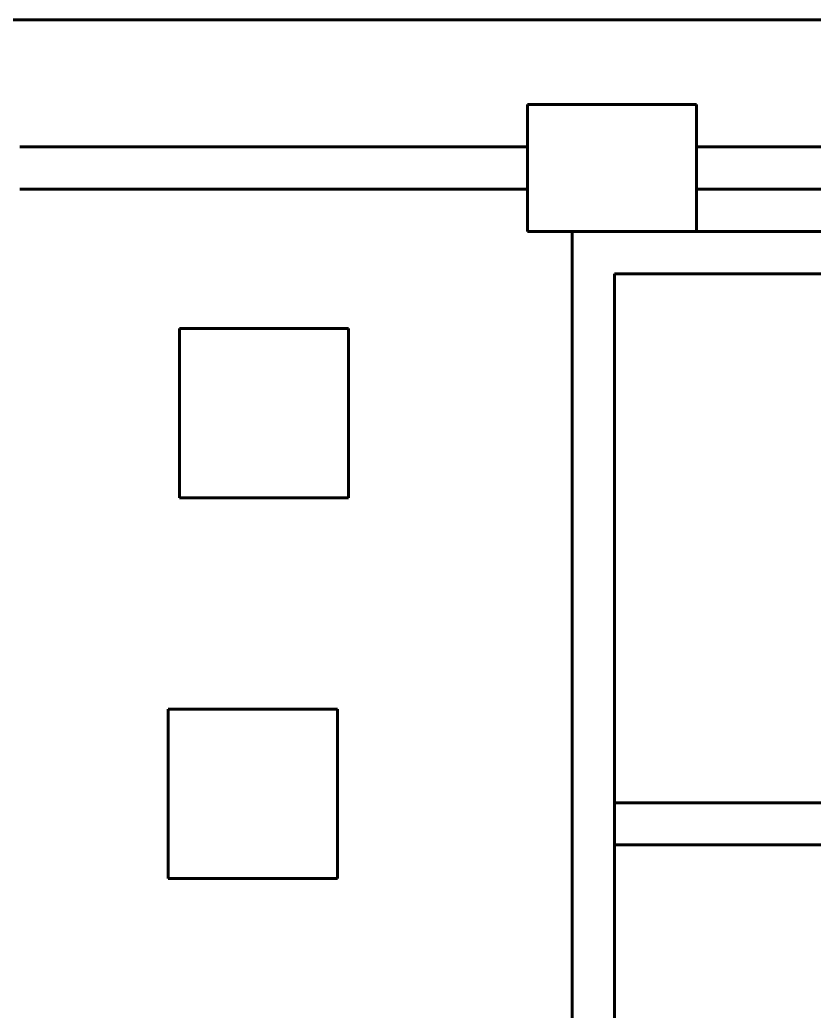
# Model space of a CAD drawing. Extents: x 0 to 297, y 0 to 292.
# Drawn here: x 154.34 to 163.73, y 98.57 to 110.29 of the extents above; entities that cross this region are included whole.
import ezdxf

# ---------------------------------------------------------------- set-up
doc = ezdxf.new("R2010")
doc.units = 0
doc.header["$MEASUREMENT"] = 0
doc.linetypes.add('K5LT_BASIC', pattern=[0])
doc.layers.add('Системный слой', color=7, linetype='Continuous')

# ---------------------------------------------------------------- blocks, each defined once
blk = doc.blocks.new('*U')
at = {"layer": 'Системный слой', "linetype": 'K5LT_BASIC', "lineweight": 60}
for p, q in [((162.338, 109.286), (160.338, 109.286)), ((160.338, 109.286), (160.338, 107.786)), ((162.338, 107.786), (162.338, 109.286)), ((160.338, 107.786), (162.338, 107.786)), ((158.224, 106.638), (156.224, 106.638)), ((156.224, 106.638), (156.224, 104.638)), ((158.224, 104.638), (158.224, 106.638)), ((156.224, 104.638), (158.224, 104.638)), ((158.092, 102.14), (156.092, 102.14)), ((156.092, 102.14), (156.092, 100.14)), ((158.092, 100.14), (158.092, 102.14)), ((156.092, 100.14), (158.092, 100.14))]:
    blk.add_line(p, q, dxfattribs=at)

msp = doc.modelspace()

# ---------------------------------------------------------------- linework, layer by layer
at = {"layer": 'Системный слой', "linetype": 'K5LT_BASIC', "lineweight": 60}
for p, q in [((218.338, 110.286), (136.338, 110.286)), ((160.338, 109.286), (160.338, 107.786)), ((162.338, 109.286), (160.338, 109.286)), ((160.338, 107.786), (160.338, 109.286)), ((160.338, 109.286), (160.338, 107.786)), ((160.338, 109.286), (162.338, 109.286)), ((162.338, 109.286), (162.338, 107.786)), ((162.338, 109.286), (162.338, 107.786)), ((162.338, 109.286), (162.338, 107.786)), ((160.337, 108.786), (154.338, 108.786)), ((168.337, 108.786), (162.338, 108.786)), ((160.338, 108.286), (154.338, 108.286)), ((168.338, 108.286), (162.338, 108.286)), ((160.338, 107.786), (162.338, 107.786)), ((160.338, 107.786), (162.338, 107.786)), ((162.338, 107.786), (160.338, 107.786)), ((160.338, 107.786), (162.338, 107.786)), ((161.588, 107.786), (160.838, 107.786)), ((161.588, 107.786), (160.838, 107.786)), ((175.866, 107.786), (160.866, 107.786)), ((160.866, 107.786), (160.866, 93.786)), ((161.838, 107.786), (162.338, 107.786)), ((168.366, 107.285), (161.366, 107.285)), ((161.366, 107.285), (161.366, 95.282)), ((168.366, 101.035), (161.366, 101.035)), ((168.366, 100.535), (161.366, 100.535))]:
    msp.add_line(p, q, dxfattribs=at)

# ---------------------------------------------------------------- block references
at = {"layer": 'Системный слой'}
msp.add_blockref('*U', (0, 0), dxfattribs=at)
msp.add_blockref('*U', (0, 0), dxfattribs=at)
msp.add_blockref('*U', (0, 0), dxfattribs=at)
msp.add_blockref('*U', (0, 0), dxfattribs=at)
msp.add_blockref('*U', (0, 0), dxfattribs=at)
msp.add_blockref('*U', (0, 0), dxfattribs=at)
msp.add_blockref('*U', (0, 0), dxfattribs=at)
msp.add_blockref('*U', (0, 0), dxfattribs=at)
msp.add_blockref('*U', (0, 0), dxfattribs=at)
msp.add_blockref('*U', (0, 0), dxfattribs=at)
msp.add_blockref('*U', (0, 0), dxfattribs=at)
msp.add_blockref('*U', (0, 0), dxfattribs=at)
msp.add_blockref('*U', (0, 0), dxfattribs=at)
msp.add_blockref('*U', (0, 0), dxfattribs=at)
msp.add_blockref('*U', (0, 0), dxfattribs=at)
msp.add_blockref('*U', (0, 0), dxfattribs=at)
msp.add_blockref('*U', (0, 0), dxfattribs=at)
msp.add_blockref('*U', (0, 0), dxfattribs=at)
msp.add_blockref('*U', (0, 0), dxfattribs=at)
msp.add_blockref('*U', (0, 0), dxfattribs=at)
msp.add_blockref('*U', (0, 0), dxfattribs=at)
msp.add_blockref('*U', (0, 0), dxfattribs=at)
msp.add_blockref('*U', (0, 0), dxfattribs=at)
msp.add_blockref('*U', (0, 0), dxfattribs=at)
msp.add_blockref('*U', (0, 0), dxfattribs=at)
msp.add_blockref('*U', (0, 0), dxfattribs=at)
msp.add_blockref('*U', (0, 0), dxfattribs=at)
msp.add_blockref('*U', (0, 0), dxfattribs=at)
msp.add_blockref('*U', (0, 0), dxfattribs=at)
msp.add_blockref('*U', (0, 0), dxfattribs=at)
msp.add_blockref('*U', (0, 0), dxfattribs=at)
msp.add_blockref('*U', (0, 0), dxfattribs=at)
msp.add_blockref('*U', (0, 0), dxfattribs=at)
msp.add_blockref('*U', (0, 0), dxfattribs=at)
msp.add_blockref('*U', (0, 0), dxfattribs=at)
msp.add_blockref('*U', (0, 0), dxfattribs=at)
msp.add_blockref('*U', (0, 0), dxfattribs=at)
msp.add_blockref('*U', (0, 0), dxfattribs=at)
msp.add_blockref('*U', (0, 0), dxfattribs=at)
msp.add_blockref('*U', (0, 0), dxfattribs=at)
msp.add_blockref('*U', (0, 0), dxfattribs=at)
msp.add_blockref('*U', (0, 0), dxfattribs=at)
msp.add_blockref('*U', (0, 0), dxfattribs=at)
msp.add_blockref('*U', (0, 0), dxfattribs=at)
msp.add_blockref('*U', (0, 0), dxfattribs=at)
msp.add_blockref('*U', (0, 0), dxfattribs=at)
msp.add_blockref('*U', (0, 0), dxfattribs=at)
msp.add_blockref('*U', (0, 0), dxfattribs=at)
msp.add_blockref('*U', (0, 0), dxfattribs=at)
msp.add_blockref('*U', (0, 0), dxfattribs=at)
msp.add_blockref('*U', (0, 0), dxfattribs=at)
msp.add_blockref('*U', (0, 0), dxfattribs=at)
msp.add_blockref('*U', (0, 0), dxfattribs=at)
msp.add_blockref('*U', (0, 0), dxfattribs=at)
msp.add_blockref('*U', (0, 0), dxfattribs=at)
msp.add_blockref('*U', (0, 0), dxfattribs=at)
msp.add_blockref('*U', (0, 0), dxfattribs=at)
msp.add_blockref('*U', (0, 0), dxfattribs=at)
msp.add_blockref('*U', (0, 0), dxfattribs=at)
msp.add_blockref('*U', (0, 0), dxfattribs=at)
msp.add_blockref('*U', (0, 0), dxfattribs=at)
msp.add_blockref('*U', (0, 0), dxfattribs=at)
msp.add_blockref('*U', (0, 0), dxfattribs=at)
msp.add_blockref('*U', (0, 0), dxfattribs=at)
msp.add_blockref('*U', (0, 0), dxfattribs=at)
msp.add_blockref('*U', (0, 0), dxfattribs=at)
msp.add_blockref('*U', (0, 0), dxfattribs=at)
msp.add_blockref('*U', (0, 0), dxfattribs=at)
msp.add_blockref('*U', (0, 0), dxfattribs=at)
msp.add_blockref('*U', (0, 0), dxfattribs=at)
msp.add_blockref('*U', (0, 0), dxfattribs=at)
msp.add_blockref('*U', (0, 0), dxfattribs=at)
msp.add_blockref('*U', (0, 0), dxfattribs=at)
msp.add_blockref('*U', (0, 0), dxfattribs=at)
msp.add_blockref('*U', (0, 0), dxfattribs=at)
msp.add_blockref('*U', (0, 0), dxfattribs=at)
msp.add_blockref('*U', (0, 0), dxfattribs=at)
msp.add_blockref('*U', (0, 0), dxfattribs=at)
msp.add_blockref('*U', (0, 0), dxfattribs=at)
msp.add_blockref('*U', (0, 0), dxfattribs=at)
msp.add_blockref('*U', (0, 0), dxfattribs=at)
msp.add_blockref('*U', (0, 0), dxfattribs=at)
msp.add_blockref('*U', (0, 0), dxfattribs=at)
msp.add_blockref('*U', (0, 0), dxfattribs=at)
msp.add_blockref('*U', (0, 0), dxfattribs=at)
msp.add_blockref('*U', (0, 0), dxfattribs=at)
msp.add_blockref('*U', (0, 0), dxfattribs=at)
msp.add_blockref('*U', (0, 0), dxfattribs=at)
msp.add_blockref('*U', (0, 0), dxfattribs=at)
msp.add_blockref('*U', (0, 0), dxfattribs=at)
msp.add_blockref('*U', (0, 0), dxfattribs=at)
msp.add_blockref('*U', (0, 0), dxfattribs=at)
msp.add_blockref('*U', (0, 0), dxfattribs=at)
msp.add_blockref('*U', (0, 0), dxfattribs=at)
msp.add_blockref('*U', (0, 0), dxfattribs=at)
msp.add_blockref('*U', (0, 0), dxfattribs=at)
msp.add_blockref('*U', (0, 0), dxfattribs=at)
msp.add_blockref('*U', (0, 0), dxfattribs=at)
msp.add_blockref('*U', (0, 0), dxfattribs=at)
msp.add_blockref('*U', (0, 0), dxfattribs=at)
msp.add_blockref('*U', (0, 0), dxfattribs=at)
msp.add_blockref('*U', (0, 0), dxfattribs=at)
msp.add_blockref('*U', (0, 0), dxfattribs=at)
msp.add_blockref('*U', (0, 0), dxfattribs=at)
msp.add_blockref('*U', (0, 0), dxfattribs=at)
msp.add_blockref('*U', (0, 0), dxfattribs=at)
msp.add_blockref('*U', (0, 0), dxfattribs=at)
msp.add_blockref('*U', (0, 0), dxfattribs=at)
msp.add_blockref('*U', (0, 0), dxfattribs=at)
msp.add_blockref('*U', (0, 0), dxfattribs=at)
msp.add_blockref('*U', (0, 0), dxfattribs=at)
msp.add_blockref('*U', (0, 0), dxfattribs=at)
msp.add_blockref('*U', (0, 0), dxfattribs=at)
msp.add_blockref('*U', (0, 0), dxfattribs=at)
msp.add_blockref('*U', (0, 0), dxfattribs=at)
msp.add_blockref('*U', (0, 0), dxfattribs=at)
msp.add_blockref('*U', (0, 0), dxfattribs=at)
msp.add_blockref('*U', (0, 0), dxfattribs=at)
msp.add_blockref('*U', (0, 0), dxfattribs=at)
msp.add_blockref('*U', (0, 0), dxfattribs=at)
msp.add_blockref('*U', (0, 0), dxfattribs=at)
msp.add_blockref('*U', (0, 0), dxfattribs=at)
msp.add_blockref('*U', (0, 0), dxfattribs=at)
msp.add_blockref('*U', (0, 0), dxfattribs=at)
msp.add_blockref('*U', (0, 0), dxfattribs=at)
msp.add_blockref('*U', (0, 0), dxfattribs=at)
msp.add_blockref('*U', (0, 0), dxfattribs=at)
msp.add_blockref('*U', (0, 0), dxfattribs=at)
msp.add_blockref('*U', (0, 0), dxfattribs=at)
msp.add_blockref('*U', (0, 0), dxfattribs=at)
msp.add_blockref('*U', (0, 0), dxfattribs=at)
msp.add_blockref('*U', (0, 0), dxfattribs=at)
msp.add_blockref('*U', (0, 0), dxfattribs=at)
msp.add_blockref('*U', (0, 0), dxfattribs=at)
msp.add_blockref('*U', (0, 0), dxfattribs=at)
msp.add_blockref('*U', (0, 0), dxfattribs=at)
msp.add_blockref('*U', (0, 0), dxfattribs=at)
msp.add_blockref('*U', (0, 0), dxfattribs=at)
msp.add_blockref('*U', (0, 0), dxfattribs=at)
msp.add_blockref('*U', (0, 0), dxfattribs=at)
msp.add_blockref('*U', (0, 0), dxfattribs=at)
msp.add_blockref('*U', (0, 0), dxfattribs=at)
msp.add_blockref('*U', (0, 0), dxfattribs=at)
msp.add_blockref('*U', (0, 0), dxfattribs=at)
msp.add_blockref('*U', (0, 0), dxfattribs=at)
msp.add_blockref('*U', (0, 0), dxfattribs=at)
msp.add_blockref('*U', (0, 0), dxfattribs=at)
msp.add_blockref('*U', (0, 0), dxfattribs=at)
msp.add_blockref('*U', (0, 0), dxfattribs=at)
msp.add_blockref('*U', (0, 0), dxfattribs=at)
msp.add_blockref('*U', (0, 0), dxfattribs=at)
msp.add_blockref('*U', (0, 0), dxfattribs=at)
msp.add_blockref('*U', (0, 0), dxfattribs=at)
msp.add_blockref('*U', (0, 0), dxfattribs=at)
msp.add_blockref('*U', (0, 0), dxfattribs=at)
msp.add_blockref('*U', (0, 0), dxfattribs=at)
msp.add_blockref('*U', (0, 0), dxfattribs=at)
msp.add_blockref('*U', (0, 0), dxfattribs=at)
msp.add_blockref('*U', (0, 0), dxfattribs=at)
msp.add_blockref('*U', (0, 0), dxfattribs=at)
msp.add_blockref('*U', (0, 0), dxfattribs=at)
msp.add_blockref('*U', (0, 0), dxfattribs=at)
msp.add_blockref('*U', (0, 0), dxfattribs=at)
msp.add_blockref('*U', (0, 0), dxfattribs=at)
msp.add_blockref('*U', (0, 0), dxfattribs=at)
msp.add_blockref('*U', (0, 0), dxfattribs=at)
msp.add_blockref('*U', (0, 0), dxfattribs=at)
msp.add_blockref('*U', (0, 0), dxfattribs=at)
msp.add_blockref('*U', (0, 0), dxfattribs=at)
msp.add_blockref('*U', (0, 0), dxfattribs=at)
msp.add_blockref('*U', (0, 0), dxfattribs=at)
msp.add_blockref('*U', (0, 0), dxfattribs=at)
msp.add_blockref('*U', (0, 0), dxfattribs=at)
msp.add_blockref('*U', (0, 0), dxfattribs=at)
msp.add_blockref('*U', (0, 0), dxfattribs=at)
msp.add_blockref('*U', (0, 0), dxfattribs=at)
msp.add_blockref('*U', (0, 0), dxfattribs=at)
msp.add_blockref('*U', (0, 0), dxfattribs=at)
msp.add_blockref('*U', (0, 0), dxfattribs=at)
msp.add_blockref('*U', (0, 0), dxfattribs=at)
msp.add_blockref('*U', (0, 0), dxfattribs=at)
msp.add_blockref('*U', (0, 0), dxfattribs=at)
msp.add_blockref('*U', (0, 0), dxfattribs=at)
msp.add_blockref('*U', (0, 0), dxfattribs=at)
msp.add_blockref('*U', (0, 0), dxfattribs=at)
msp.add_blockref('*U', (0, 0), dxfattribs=at)
msp.add_blockref('*U', (0, 0), dxfattribs=at)
msp.add_blockref('*U', (0, 0), dxfattribs=at)
msp.add_blockref('*U', (0, 0), dxfattribs=at)
msp.add_blockref('*U', (0, 0), dxfattribs=at)
msp.add_blockref('*U', (0, 0), dxfattribs=at)
msp.add_blockref('*U', (0, 0), dxfattribs=at)
msp.add_blockref('*U', (0, 0), dxfattribs=at)
msp.add_blockref('*U', (0, 0), dxfattribs=at)
msp.add_blockref('*U', (0, 0), dxfattribs=at)
msp.add_blockref('*U', (0, 0), dxfattribs=at)
msp.add_blockref('*U', (0, 0), dxfattribs=at)
msp.add_blockref('*U', (0, 0), dxfattribs=at)
msp.add_blockref('*U', (0, 0), dxfattribs=at)
msp.add_blockref('*U', (0, 0), dxfattribs=at)
msp.add_blockref('*U', (0, 0), dxfattribs=at)
msp.add_blockref('*U', (0, 0), dxfattribs=at)
msp.add_blockref('*U', (0, 0), dxfattribs=at)
msp.add_blockref('*U', (0, 0), dxfattribs=at)
msp.add_blockref('*U', (0, 0), dxfattribs=at)
msp.add_blockref('*U', (0, 0), dxfattribs=at)
msp.add_blockref('*U', (0, 0), dxfattribs=at)
msp.add_blockref('*U', (0, 0), dxfattribs=at)
msp.add_blockref('*U', (0, 0), dxfattribs=at)
msp.add_blockref('*U', (0, 0), dxfattribs=at)
msp.add_blockref('*U', (0, 0), dxfattribs=at)
msp.add_blockref('*U', (0, 0), dxfattribs=at)
msp.add_blockref('*U', (0, 0), dxfattribs=at)
msp.add_blockref('*U', (0, 0), dxfattribs=at)
msp.add_blockref('*U', (0, 0), dxfattribs=at)
msp.add_blockref('*U', (0, 0), dxfattribs=at)
msp.add_blockref('*U', (0, 0), dxfattribs=at)
msp.add_blockref('*U', (0, 0), dxfattribs=at)
msp.add_blockref('*U', (0, 0), dxfattribs=at)
msp.add_blockref('*U', (0, 0), dxfattribs=at)
msp.add_blockref('*U', (0, 0), dxfattribs=at)
msp.add_blockref('*U', (0, 0), dxfattribs=at)
msp.add_blockref('*U', (0, 0), dxfattribs=at)
msp.add_blockref('*U', (0, 0), dxfattribs=at)
msp.add_blockref('*U', (0, 0), dxfattribs=at)
msp.add_blockref('*U', (0, 0), dxfattribs=at)
msp.add_blockref('*U', (0, 0), dxfattribs=at)
msp.add_blockref('*U', (0, 0), dxfattribs=at)
msp.add_blockref('*U', (0, 0), dxfattribs=at)
msp.add_blockref('*U', (0, 0), dxfattribs=at)
msp.add_blockref('*U', (0, 0), dxfattribs=at)
msp.add_blockref('*U', (0, 0), dxfattribs=at)
msp.add_blockref('*U', (0, 0), dxfattribs=at)
msp.add_blockref('*U', (0, 0), dxfattribs=at)
msp.add_blockref('*U', (0, 0), dxfattribs=at)
msp.add_blockref('*U', (0, 0), dxfattribs=at)
msp.add_blockref('*U', (0, 0), dxfattribs=at)
msp.add_blockref('*U', (0, 0), dxfattribs=at)
msp.add_blockref('*U', (0, 0), dxfattribs=at)
msp.add_blockref('*U', (0, 0), dxfattribs=at)
msp.add_blockref('*U', (0, 0), dxfattribs=at)
msp.add_blockref('*U', (0, 0), dxfattribs=at)
msp.add_blockref('*U', (0, 0), dxfattribs=at)
msp.add_blockref('*U', (0, 0), dxfattribs=at)
msp.add_blockref('*U', (0, 0), dxfattribs=at)
msp.add_blockref('*U', (0, 0), dxfattribs=at)
msp.add_blockref('*U', (0, 0), dxfattribs=at)
msp.add_blockref('*U', (0, 0), dxfattribs=at)
msp.add_blockref('*U', (0, 0), dxfattribs=at)
msp.add_blockref('*U', (0, 0), dxfattribs=at)
msp.add_blockref('*U', (0, 0), dxfattribs=at)
msp.add_blockref('*U', (0, 0), dxfattribs=at)
msp.add_blockref('*U', (0, 0), dxfattribs=at)
msp.add_blockref('*U', (0, 0), dxfattribs=at)
msp.add_blockref('*U', (0, 0), dxfattribs=at)
msp.add_blockref('*U', (0, 0), dxfattribs=at)
msp.add_blockref('*U', (0, 0), dxfattribs=at)
msp.add_blockref('*U', (0, 0), dxfattribs=at)
msp.add_blockref('*U', (0, 0), dxfattribs=at)
msp.add_blockref('*U', (0, 0), dxfattribs=at)
msp.add_blockref('*U', (0, 0), dxfattribs=at)
msp.add_blockref('*U', (0, 0), dxfattribs=at)
msp.add_blockref('*U', (0, 0), dxfattribs=at)
msp.add_blockref('*U', (0, 0), dxfattribs=at)
msp.add_blockref('*U', (0, 0), dxfattribs=at)
msp.add_blockref('*U', (0, 0), dxfattribs=at)
msp.add_blockref('*U', (0, 0), dxfattribs=at)
msp.add_blockref('*U', (0, 0), dxfattribs=at)
msp.add_blockref('*U', (0, 0), dxfattribs=at)
msp.add_blockref('*U', (0, 0), dxfattribs=at)
msp.add_blockref('*U', (0, 0), dxfattribs=at)
msp.add_blockref('*U', (0, 0), dxfattribs=at)
msp.add_blockref('*U', (0, 0), dxfattribs=at)
msp.add_blockref('*U', (0, 0), dxfattribs=at)
msp.add_blockref('*U', (0, 0), dxfattribs=at)
msp.add_blockref('*U', (0, 0), dxfattribs=at)
msp.add_blockref('*U', (0, 0), dxfattribs=at)
msp.add_blockref('*U', (0, 0), dxfattribs=at)
msp.add_blockref('*U', (0, 0), dxfattribs=at)
msp.add_blockref('*U', (0, 0), dxfattribs=at)
msp.add_blockref('*U', (0, 0), dxfattribs=at)
msp.add_blockref('*U', (0, 0), dxfattribs=at)
msp.add_blockref('*U', (0, 0), dxfattribs=at)
msp.add_blockref('*U', (0, 0), dxfattribs=at)
msp.add_blockref('*U', (0, 0), dxfattribs=at)
msp.add_blockref('*U', (0, 0), dxfattribs=at)
msp.add_blockref('*U', (0, 0), dxfattribs=at)
msp.add_blockref('*U', (0, 0), dxfattribs=at)
msp.add_blockref('*U', (0, 0), dxfattribs=at)
msp.add_blockref('*U', (0, 0), dxfattribs=at)
msp.add_blockref('*U', (0, 0), dxfattribs=at)
msp.add_blockref('*U', (0, 0), dxfattribs=at)
msp.add_blockref('*U', (0, 0), dxfattribs=at)
msp.add_blockref('*U', (0, 0), dxfattribs=at)
msp.add_blockref('*U', (0, 0), dxfattribs=at)
msp.add_blockref('*U', (0, 0), dxfattribs=at)
msp.add_blockref('*U', (0, 0), dxfattribs=at)
msp.add_blockref('*U', (0, 0), dxfattribs=at)
msp.add_blockref('*U', (0, 0), dxfattribs=at)
msp.add_blockref('*U', (0, 0), dxfattribs=at)
msp.add_blockref('*U', (0, 0), dxfattribs=at)
msp.add_blockref('*U', (0, 0), dxfattribs=at)
msp.add_blockref('*U', (0, 0), dxfattribs=at)
msp.add_blockref('*U', (0, 0), dxfattribs=at)
msp.add_blockref('*U', (0, 0), dxfattribs=at)
msp.add_blockref('*U', (0, 0), dxfattribs=at)
msp.add_blockref('*U', (0, 0), dxfattribs=at)
msp.add_blockref('*U', (0, 0), dxfattribs=at)
msp.add_blockref('*U', (0, 0), dxfattribs=at)
msp.add_blockref('*U', (0, 0), dxfattribs=at)
msp.add_blockref('*U', (0, 0), dxfattribs=at)
msp.add_blockref('*U', (0, 0), dxfattribs=at)
msp.add_blockref('*U', (0, 0), dxfattribs=at)
msp.add_blockref('*U', (0, 0), dxfattribs=at)
msp.add_blockref('*U', (0, 0), dxfattribs=at)
msp.add_blockref('*U', (0, 0), dxfattribs=at)
msp.add_blockref('*U', (0, 0), dxfattribs=at)
msp.add_blockref('*U', (0, 0), dxfattribs=at)
msp.add_blockref('*U', (0, 0), dxfattribs=at)
msp.add_blockref('*U', (0, 0), dxfattribs=at)
msp.add_blockref('*U', (0, 0), dxfattribs=at)
msp.add_blockref('*U', (0, 0), dxfattribs=at)
msp.add_blockref('*U', (0, 0), dxfattribs=at)
msp.add_blockref('*U', (0, 0), dxfattribs=at)
msp.add_blockref('*U', (0, 0), dxfattribs=at)
msp.add_blockref('*U', (0, 0), dxfattribs=at)
msp.add_blockref('*U', (0, 0), dxfattribs=at)
msp.add_blockref('*U', (0, 0), dxfattribs=at)
msp.add_blockref('*U', (0, 0), dxfattribs=at)
msp.add_blockref('*U', (0, 0), dxfattribs=at)
msp.add_blockref('*U', (0, 0), dxfattribs=at)
msp.add_blockref('*U', (0, 0), dxfattribs=at)
msp.add_blockref('*U', (0, 0), dxfattribs=at)
msp.add_blockref('*U', (0, 0), dxfattribs=at)
msp.add_blockref('*U', (0, 0), dxfattribs=at)
msp.add_blockref('*U', (0, 0), dxfattribs=at)
msp.add_blockref('*U', (0, 0), dxfattribs=at)
msp.add_blockref('*U', (0, 0), dxfattribs=at)
msp.add_blockref('*U', (0, 0), dxfattribs=at)
msp.add_blockref('*U', (0, 0), dxfattribs=at)
msp.add_blockref('*U', (0, 0), dxfattribs=at)
msp.add_blockref('*U', (0, 0), dxfattribs=at)
msp.add_blockref('*U', (0, 0), dxfattribs=at)
msp.add_blockref('*U', (0, 0), dxfattribs=at)
msp.add_blockref('*U', (0, 0), dxfattribs=at)
msp.add_blockref('*U', (0, 0), dxfattribs=at)
msp.add_blockref('*U', (0, 0), dxfattribs=at)
msp.add_blockref('*U', (0, 0), dxfattribs=at)
msp.add_blockref('*U', (0, 0), dxfattribs=at)
msp.add_blockref('*U', (0, 0), dxfattribs=at)
msp.add_blockref('*U', (0, 0), dxfattribs=at)
msp.add_blockref('*U', (0, 0), dxfattribs=at)
msp.add_blockref('*U', (0, 0), dxfattribs=at)
msp.add_blockref('*U', (0, 0), dxfattribs=at)
msp.add_blockref('*U', (0, 0), dxfattribs=at)
msp.add_blockref('*U', (0, 0), dxfattribs=at)
msp.add_blockref('*U', (0, 0), dxfattribs=at)
msp.add_blockref('*U', (0, 0), dxfattribs=at)
msp.add_blockref('*U', (0, 0), dxfattribs=at)
msp.add_blockref('*U', (0, 0), dxfattribs=at)
msp.add_blockref('*U', (0, 0), dxfattribs=at)
msp.add_blockref('*U', (0, 0), dxfattribs=at)
msp.add_blockref('*U', (0, 0), dxfattribs=at)
msp.add_blockref('*U', (0, 0), dxfattribs=at)
msp.add_blockref('*U', (0, 0), dxfattribs=at)
msp.add_blockref('*U', (0, 0), dxfattribs=at)
msp.add_blockref('*U', (0, 0), dxfattribs=at)
msp.add_blockref('*U', (0, 0), dxfattribs=at)
msp.add_blockref('*U', (0, 0), dxfattribs=at)
msp.add_blockref('*U', (0, 0), dxfattribs=at)
msp.add_blockref('*U', (0, 0), dxfattribs=at)
msp.add_blockref('*U', (0, 0), dxfattribs=at)
msp.add_blockref('*U', (0, 0), dxfattribs=at)
msp.add_blockref('*U', (0, 0), dxfattribs=at)
msp.add_blockref('*U', (0, 0), dxfattribs=at)
msp.add_blockref('*U', (0, 0), dxfattribs=at)
msp.add_blockref('*U', (0, 0), dxfattribs=at)
msp.add_blockref('*U', (0, 0), dxfattribs=at)
msp.add_blockref('*U', (0, 0), dxfattribs=at)
msp.add_blockref('*U', (0, 0), dxfattribs=at)
msp.add_blockref('*U', (0, 0), dxfattribs=at)
msp.add_blockref('*U', (0, 0), dxfattribs=at)
msp.add_blockref('*U', (0, 0), dxfattribs=at)
msp.add_blockref('*U', (0, 0), dxfattribs=at)
msp.add_blockref('*U', (0, 0), dxfattribs=at)
msp.add_blockref('*U', (0, 0), dxfattribs=at)
msp.add_blockref('*U', (0, 0), dxfattribs=at)
msp.add_blockref('*U', (0, 0), dxfattribs=at)
msp.add_blockref('*U', (0, 0), dxfattribs=at)
msp.add_blockref('*U', (0, 0), dxfattribs=at)
msp.add_blockref('*U', (0, 0), dxfattribs=at)
msp.add_blockref('*U', (0, 0), dxfattribs=at)
msp.add_blockref('*U', (0, 0), dxfattribs=at)
msp.add_blockref('*U', (0, 0), dxfattribs=at)
msp.add_blockref('*U', (0, 0), dxfattribs=at)
msp.add_blockref('*U', (0, 0), dxfattribs=at)
msp.add_blockref('*U', (0, 0), dxfattribs=at)
msp.add_blockref('*U', (0, 0), dxfattribs=at)
msp.add_blockref('*U', (0, 0), dxfattribs=at)
msp.add_blockref('*U', (0, 0), dxfattribs=at)
msp.add_blockref('*U', (0, 0), dxfattribs=at)
msp.add_blockref('*U', (0, 0), dxfattribs=at)
msp.add_blockref('*U', (0, 0), dxfattribs=at)
msp.add_blockref('*U', (0, 0), dxfattribs=at)
msp.add_blockref('*U', (0, 0), dxfattribs=at)
msp.add_blockref('*U', (0, 0), dxfattribs=at)
msp.add_blockref('*U', (0, 0), dxfattribs=at)
msp.add_blockref('*U', (0, 0), dxfattribs=at)
msp.add_blockref('*U', (0, 0), dxfattribs=at)
msp.add_blockref('*U', (0, 0), dxfattribs=at)
msp.add_blockref('*U', (0, 0), dxfattribs=at)
msp.add_blockref('*U', (0, 0), dxfattribs=at)
msp.add_blockref('*U', (0, 0), dxfattribs=at)
msp.add_blockref('*U', (0, 0), dxfattribs=at)
msp.add_blockref('*U', (0, 0), dxfattribs=at)
msp.add_blockref('*U', (0, 0), dxfattribs=at)
msp.add_blockref('*U', (0, 0), dxfattribs=at)
msp.add_blockref('*U', (0, 0), dxfattribs=at)
msp.add_blockref('*U', (0, 0), dxfattribs=at)
msp.add_blockref('*U', (0, 0), dxfattribs=at)
msp.add_blockref('*U', (0, 0), dxfattribs=at)

doc.saveas('drawing.dxf')
